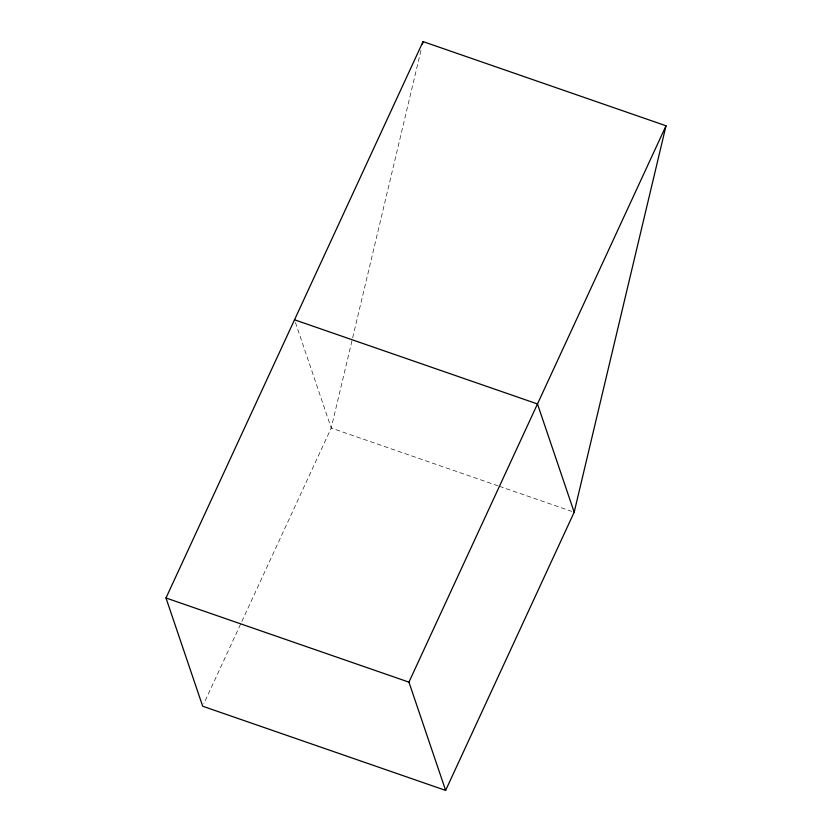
<?xml version="1.0" encoding="UTF-8"?>
<svg xmlns="http://www.w3.org/2000/svg" width="832" height="832" viewBox="0 0 832 832"><rect width="100%" height="100%" fill="white"/><g stroke="black" fill="none" stroke-linecap="round" stroke-linejoin="round"><path stroke-width="0.62" stroke-dasharray="4.16 3.12" d="M420.961 50.44L331.209 428.033L203.757 703.862M498.087 485.857L331.209 428.033L294.518 319.79M499.314 486.283L571.719 511.368"/><path stroke-width="1.25" d="M422.458 44.127L423.062 41.6L666.016 125.778L574.174 512.21L445.63 790.4L202.675 706.222L165.984 597.969L423.062 41.6M445.63 790.4L408.938 682.146L666.016 125.778M294.518 319.79L537.482 403.967L574.174 512.21M165.984 597.969L408.938 682.146"/></g></svg>
